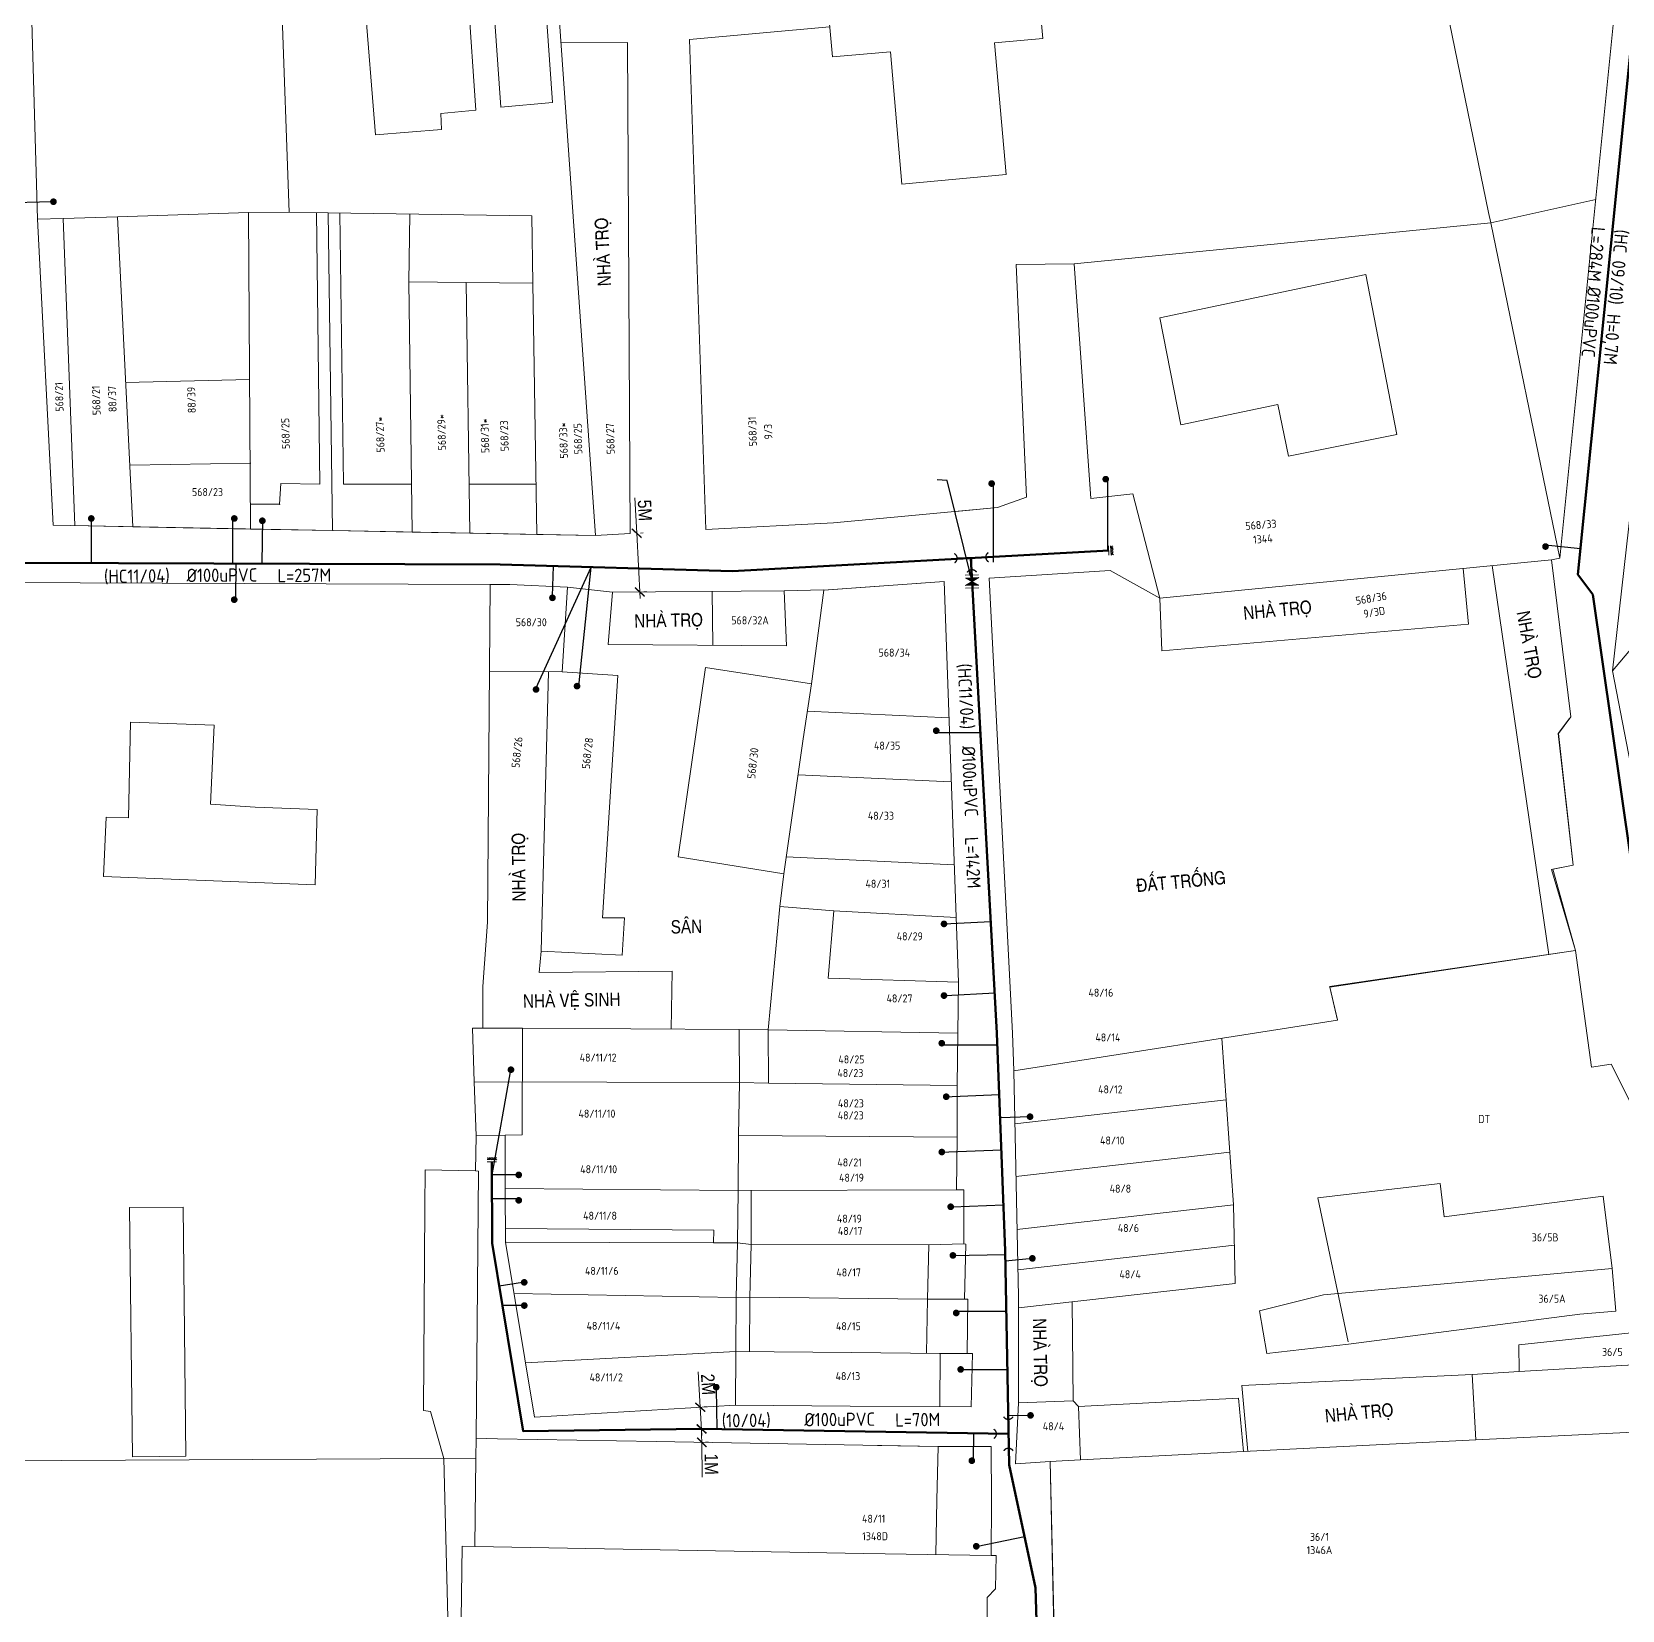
# Model space of a CAD drawing. Header units: inches. Extents: x 595615 to 1194060, y 1190840 to 2385448.
# Drawn here: x 596943.9 to 597063.1, y 1192824.3 to 1192942.6 of the extents above; entities that cross this region are included whole.
import ezdxf
from ezdxf.enums import TextEntityAlignment as Align

# ---------------------------------------------------------------- set-up
doc = ezdxf.new("R2010")
doc.units = ezdxf.units.IN
doc.header["$MEASUREMENT"] = 0
doc.layers.get('Defpoints').update_dxf_attribs({"color": 1})
for name, color, linetype, lineweight in [('Chitiet', 4, 'Continuous', 9), ('DN 100 uPVC', 4, 'Continuous', 50), ('DN 25 PE', 40, 'Continuous', 30), ('DOSAU', 2, 'Continuous', 20), ('DUONG CACH LE', 112, 'Continuous', 5), ('NAM-CDAI', 220, 'Continuous', 25), ('Nen_HTHANH-TP', 9, 'Continuous', 0), ('Nen_SN-HTHANH-TP_new', 7, 'Continuous', 0), ('Nen_SN_HTHANH_old', 9, 'Continuous', 0), ('Te', 4, 'Continuous', 15), ('TEXT PIPE', 3, 'Continuous', 25), ('Text_DiaDanh', 9, 'Continuous', 0), ('TLK 15', 220, 'Continuous', 20), ('VAN', 7, 'Continuous', 20)]:
    doc.layers.add(name, color=color, linetype=linetype, lineweight=lineweight)
doc.layers.add('ki hieu van', color=170, linetype='Continuous')
doc.styles.add('Dia Danh', font='VHELVCN_0.TTF', dxfattribs={"height": 1})
doc.styles.add('Sonha_QTB', font='isocp.shx', dxfattribs={"height": 0.6, "bigfont": 'bigfont.shx'})
doc.styles.add('text', font='isocp2.shx')
doc.styles.add('VNI-HC', font='VHELVCN_0.TTF')
doc.dimstyles.new('DUONG KICH THUOC', dxfattribs={"dimtxt": 1, "dimasz": 0.7, "dimexe": 0.5, "dimexo": 0.3, "dimgap": 0.2, "dimtad": 1, "dimzin": 0, "dimdsep": 46, "dimtxsty": 'VNI-HC', "dimblk": 'ARCHTICK', "dimcen": 0.09, "dimdle": 0.5, "dimclrd": 256, "dimclre": 256, "dimclrt": 256, "dimadec": 0, "dimazin": 0, "dimtfac": 1, "dimtofl": 0, "dimtmove": 0, "dimatfit": 3, "dimfxl": 1, "dimtolj": 1, "dimtzin": 0, "dimlwd": -1, "dimlwe": -1, "dimarcsym": 0})

# ---------------------------------------------------------------- blocks, each defined once
blk = doc.blocks.new('BIT')
at = {"layer": 'Chitiet', "ltscale": 100}
for p, q in [((0.35, 0), (-0.35, 0)), ((-0.3, -0.16), (-0.35, -0.21)), ((0.35, -0.16), (-0.35, -0.16)), ((-0.18, -0.16), (-0.34, -0.33)), ((-0.06, -0.16), (-0.22, -0.33)), ((0.07, -0.16), (-0.09, -0.33)), ((0.19, -0.16), (0.03, -0.33)), ((0.32, -0.16), (0.15, -0.33)), ((0.35, -0.25), (0.28, -0.33))]:
    blk.add_line(p, q, dxfattribs=at)
blk = doc.blocks.new('_ArchTick')
at = {"color": 0, "linetype": 'ByBlock', "const_width": 0.15}
blk.add_lwpolyline([(-0.5, -0.5), (0.5, 0.5)], dxfattribs=at)
blk = doc.blocks.new('*D53')
at = {"layer": 'Defpoints', "color": 0}
for p in [(596989.2, 1192905.01), (596989.2, 1192905.01), (596989.43, 1192900.61)]:
    blk.add_point(p, dxfattribs=at)
at = {"layer": 'DUONG CACH LE'}
for p, q in [((596989.2, 1192905.01), (596989.05, 1192907.66)), ((596989.46, 1192900.12), (596989.2, 1192905.01)), ((596989.49, 1192905.02), (596989.69, 1192905.03)), ((596989.73, 1192900.63), (596989.93, 1192900.64))]:
    blk.add_line(p, q, dxfattribs=at)
at = {"layer": 'DUONG CACH LE', "xscale": 0.7, "yscale": 0.7, "zscale": 0.7}
for p, rotation in [((596989.2, 1192905.01), 93.09100817994381), ((596989.43, 1192900.61), 273.0910081799438)]:
    blk.add_blockref('_ArchTick', p, dxfattribs=dict(at, rotation=rotation))
at = {"layer": 'DUONG CACH LE', "insert": (596989.81, 1192906.72), "char_height": 1, "attachment_point": 5, "rotation": 273.091, "style": 'VNI-HC'}
blk.add_mtext('\\A1;5M ', dxfattribs=at)
blk = doc.blocks.new('TE1')
at = {"layer": 'Chitiet', "ltscale": 100, "const_width": 0.1}
for points in [[(-0.35, 1.28, 0.571257), (0.35, 1.28)], [(1.1, 0.35, 0.571257), (1.1, -0.35)], [(0.35, -1.28, 0.571257), (-0.35, -1.28)]]:
    blk.add_lwpolyline(points, format="xyb", dxfattribs=at)
for points in [[(0, -1.08), (0, 1.08)], [(0.9, 0), (0, 0)]]:
    blk.add_lwpolyline(points, dxfattribs=at)
blk = doc.blocks.new('VAN')
at = {"layer": 'VAN'}
h = blk.add_hatch(color=256, dxfattribs=at)
h.paths.add_polyline_path([(0.21, -0.5), (0.49, 0), (0.21, 0.5)])
h.paths.add_polyline_path([(0.77, 0.5), (0.49, 0), (0.77, -0.5)])
at = {"layer": 'VAN', "ltscale": 100}
for p, q in [((0, 0.5), (0, -0.5)), ((0.77, -0.5), (0.21, 0.5)), ((0.21, -0.5), (0.77, 0.5)), ((0.21, 0.5), (0.21, -0.5)), ((0.77, 0.5), (0.77, -0.5)), ((0.98, 0.5), (0.98, -0.5))]:
    blk.add_line(p, q, dxfattribs=at)
blk = doc.blocks.new('TE+VAN')
at = {"layer": 'Chitiet', "ltscale": 100, "const_width": 0.1}
for points in [[(-0.35, 1.28, 0.571257), (0.35, 1.28)], [(1.1, 0.35, 0.571257), (1.1, -0.35)], [(0.35, -1.28, 0.571257), (-0.35, -1.28)]]:
    blk.add_lwpolyline(points, format="xyb", dxfattribs=at)
for points in [[(0, -1.08), (0, 1.08)], [(0.9, 0), (0, 0)]]:
    blk.add_lwpolyline(points, dxfattribs=at)
at = {"layer": 'VAN'}
blk.add_blockref('VAN', (1.3, 0), dxfattribs=at)
blk = doc.blocks.new('TLK 15')
at = {"layer": 'TLK 15', "linetype": 'Continuous', "const_width": 0.25}
blk.add_lwpolyline([(-0.125, 0, 1), (0.125, 0, 1)], format="xyb", close=True, dxfattribs=at)
blk = doc.blocks.new('*D129')
at = {"layer": 'Defpoints', "color": 0}
for p in [(596994.04, 1192837.87), (596994.06, 1192837.87), (596994.05, 1192836.87)]:
    blk.add_point(p, dxfattribs=at)
at = {"layer": 'DUONG CACH LE'}
for p, q in [((596994.06, 1192837.87), (596994.08, 1192836.37)), ((596994.34, 1192837.88), (596994.56, 1192837.88)), ((596994.08, 1192836.87), (596994.11, 1192834.26)), ((596994.35, 1192836.88), (596994.58, 1192836.88))]:
    blk.add_line(p, q, dxfattribs=at)
at = {"layer": 'DUONG CACH LE', "xscale": 0.7, "yscale": 0.7, "zscale": 0.7}
for p, rotation in [((596994.06, 1192837.87), 90.80073676604471), ((596994.08, 1192836.87), 270.8007367660447)]:
    blk.add_blockref('_ArchTick', p, dxfattribs=dict(at, rotation=rotation))
at = {"layer": 'DUONG CACH LE', "insert": (596994.8, 1192835.23), "char_height": 1, "attachment_point": 5, "rotation": 270.8007, "style": 'VNI-HC'}
blk.add_mtext('\\A1;1M', dxfattribs=at)
blk = doc.blocks.new('*D130')
at = {"layer": 'Defpoints', "color": 0}
for p in [(596993.96, 1192839.5), (596993.96, 1192839.5), (596994.06, 1192837.87)]:
    blk.add_point(p, dxfattribs=at)
at = {"layer": 'DUONG CACH LE'}
for p, q in [((596993.96, 1192839.5), (596993.8, 1192842.15)), ((596994.09, 1192837.37), (596993.96, 1192839.5)), ((596994.26, 1192839.52), (596994.46, 1192839.53)), ((596994.36, 1192837.89), (596994.56, 1192837.9))]:
    blk.add_line(p, q, dxfattribs=at)
at = {"layer": 'DUONG CACH LE', "xscale": 0.7, "yscale": 0.7, "zscale": 0.7}
for p, rotation in [((596993.96, 1192839.5), 93.46621283204925), ((596994.06, 1192837.87), 273.4662128320493)]:
    blk.add_blockref('_ArchTick', p, dxfattribs=dict(at, rotation=rotation))
at = {"layer": 'DUONG CACH LE', "insert": (596994.56, 1192841.21), "char_height": 1, "attachment_point": 5, "rotation": 273.4662, "style": 'VNI-HC'}
blk.add_mtext('\\A1;2M', dxfattribs=at)

msp = doc.modelspace()

# ---------------------------------------------------------------- linework, layer by layer
at = {"layer": 'DN 100 uPVC'}
for points in [[(597047.651, 1193041.363), (597052.794, 1193009.252), (597052.794, 1193009.252), (597066.195, 1192966.094), (597059.752, 1192901.911), (597060.854, 1192900.414), (597065.874, 1192865.615), (597070.25, 1192852.282), (597078.56, 1192810.016), (597085.641, 1192765.558), (597085.641, 1192765.558)], [(596771.049, 1192920.423), (596774.002, 1192919.941), (596795.61, 1192915.815), (596814.204, 1192912.265), (596818.688, 1192911.435), (596822.685, 1192910.877), (596853.399, 1192904.891), (596868.875, 1192903.828), (596906.618, 1192903.613), (596943.217, 1192902.804), (596978.974, 1192902.664), (596996.386, 1192902.165), (597024.579, 1192903.707), (597024.579, 1192903.707)], [(597021.498, 1192729.859), (597021.658, 1192744.814), (597021.158, 1192759.042), (597020.465, 1192779.616), (597020.208, 1192794.401), (597019.566, 1192810.216), (597019.082, 1192825.96), (597017.116, 1192835.175), (597016.823, 1192851.227), (597016.201, 1192867.544), (597014.254, 1192903.142)], [(597017.057, 1192837.507), (596994.062, 1192837.873), (596980.695, 1192837.693), (596978.365, 1192851.8), (596978.344, 1192857.891)]]:
    msp.add_lwpolyline(points, dxfattribs=at)
at = {"layer": 'DN 25 PE'}
for p, q in [((596945.352, 1192929.863), (596941.629, 1192929.749)), ((597015.929, 1192908.733), (597015.929, 1192902.846)), ((597024.479, 1192909.065), (597024.479, 1192903.702)), ((596948.314, 1192906.244), (596948.314, 1192902.784)), ((596958.908, 1192906.12), (596958.908, 1192902.742)), ((596961.139, 1192906.074), (596961.095, 1192902.734)), ((597057.318, 1192904.141), (597059.949, 1192903.876)), ((596959.158, 1192900.032), (596959.168, 1192902.741)), ((596981.653, 1192893.426), (596985.783, 1192902.469)), ((596982.885, 1192900.295), (596982.95, 1192902.55)), ((596984.85, 1192893.55), (596985.783, 1192902.469)), ((597011.649, 1192890.085), (597014.968, 1192890.085)), ((597012.232, 1192875.726), (597015.743, 1192875.918)), ((597012.357, 1192870.353), (597016.036, 1192870.554)), ((597012.066, 1192866.661), (597016.235, 1192866.661)), ((596979.774, 1192864.923), (596978.348, 1192856.912)), ((597012.275, 1192862.774), (597016.377, 1192862.93)), ((597018.681, 1192861.277), (597016.443, 1192861.192)), ((597011.943, 1192858.627), (597016.534, 1192858.802)), ((596980.23, 1192856.912), (596978.348, 1192856.912)), ((596980.355, 1192855.132), (596978.354, 1192855.125)), ((597012.859, 1192854.526), (597016.691, 1192854.672)), ((597012.775, 1192850.877), (597016.828, 1192850.951)), ((597018.855, 1192850.657), (597016.837, 1192850.453)), ((596980.645, 1192848.86), (596978.898, 1192848.571)), ((596980.645, 1192847.12), (596979.138, 1192847.12)), ((597013.149, 1192846.689), (597016.905, 1192846.689)), ((597013.606, 1192842.334), (597016.985, 1192842.334)), ((596995.158, 1192840.876), (596995.2, 1192837.889)), ((597018.593, 1192838.887), (597017.049, 1192838.858)), ((597014.443, 1192835.486), (597014.476, 1192837.548)), ((597014.778, 1192829.075), (597018.259, 1192829.817))]:
    msp.add_line(p, q, dxfattribs=at)
at = {"layer": 'Nen_HTHANH-TP', "linetype": 'Continuous'}
for p, q in [((596944.292, 1192928.546), (596942.658, 1192983.634)), ((596981.347, 1192973.046), (596984.432, 1192928.758)), ((596963.142, 1192929.071), (596961.597, 1192972.05)), ((597070.608, 1192968.193), (597062.34, 1192894.691)), ((597064.702, 1192966.243), (597058.403, 1192903.138)), ((597046.657, 1192960.208), (597053.042, 1192929.043)), ((597046.657, 1192960.208), (597053.042, 1192929.043)), ((596979.026, 1192936.944), (596977.721, 1192955.353)), ((596982.885, 1192937.287), (596981.581, 1192955.696)), ((597002.833, 1192952.213), (597003.863, 1192940.714)), ((596977.136, 1192936.732), (596976.154, 1192951.111)), ((596968.708, 1192946.255), (596969.617, 1192934.886)), ((597019.631, 1192942.107), (597019.167, 1192947.246)), ((597016.022, 1192941.774), (597019.631, 1192942.107)), ((597016.88, 1192931.904), (597016.022, 1192941.774)), ((597008.232, 1192941.107), (597003.863, 1192940.714)), ((597008.232, 1192941.107), (597009.08, 1192931.178)), ((596974.506, 1192936.47), (596977.136, 1192936.732)), ((596982.885, 1192937.287), (596979.026, 1192936.944)), ((596974.567, 1192935.27), (596974.506, 1192936.47)), ((596969.617, 1192934.886), (596974.567, 1192935.27)), ((597009.08, 1192931.178), (597016.88, 1192931.904)), ((597053.213, 1192928.274), (597061.087, 1192930.023)), ((596946.202, 1192928.607), (596944.292, 1192928.546)), ((596950.272, 1192928.741), (596946.202, 1192928.607)), ((596946.202, 1192928.607), (596947.081, 1192905.588)), ((596950.272, 1192928.741), (596960.092, 1192929.058)), ((596950.272, 1192928.741), (596951.441, 1192905.501)), ((596960.092, 1192929.058), (596963.142, 1192929.071)), ((596960.092, 1192929.058), (596960.251, 1192905.329)), ((596963.142, 1192929.071), (596966.072, 1192929.033)), ((596965.192, 1192929.043), (596965.448, 1192908.693)), ((596966.391, 1192905.214), (596966.072, 1192929.033)), ((596966.072, 1192929.033), (596981.332, 1192928.806)), ((596967.228, 1192908.684), (596966.952, 1192929.024)), ((596972.116, 1192923.858), (596972.192, 1192928.938)), ((596981.332, 1192928.806), (596981.406, 1192923.766)), ((596984.432, 1192928.758), (596986.102, 1192904.839)), ((597053.213, 1192928.274), (597053.042, 1192929.043)), ((597053.213, 1192928.274), (597021.985, 1192925.208)), ((597058.403, 1192903.138), (597053.213, 1192928.274)), ((597021.985, 1192925.198), (597017.635, 1192925.165)), ((597017.635, 1192925.165), (597021.985, 1192925.198)), ((597017.635, 1192925.165), (597018.419, 1192907.726)), ((597018.419, 1192907.726), (597017.635, 1192925.165)), ((597018.419, 1192907.726), (597017.635, 1192925.165)), ((597021.985, 1192925.208), (597023.249, 1192907.609)), ((597023.249, 1192907.609), (597021.985, 1192925.198)), ((597021.985, 1192925.198), (597023.249, 1192907.609)), ((596976.426, 1192923.812), (596972.116, 1192923.858)), ((596972.116, 1192923.858), (596972.371, 1192905.098)), ((596981.406, 1192923.766), (596976.426, 1192923.812)), ((596976.426, 1192923.812), (596976.701, 1192905.022)), ((596981.711, 1192904.926), (596981.406, 1192923.766)), ((597043.846, 1192924.396), (597028.408, 1192921.164)), ((597046.165, 1192912.418), (597043.846, 1192924.396)), ((597028.408, 1192921.164), (597029.995, 1192913.135)), ((596960.172, 1192916.529), (596950.892, 1192916.301)), ((597029.995, 1192913.135), (597037.254, 1192914.651)), ((597037.254, 1192914.651), (597038.057, 1192910.791)), ((597038.057, 1192910.791), (597046.165, 1192912.418)), ((596951.207, 1192910.111), (596960.277, 1192910.269)), ((596962.528, 1192908.73), (596962.43, 1192907.19)), ((596965.448, 1192908.693), (596962.528, 1192908.73)), ((596972.328, 1192908.678), (596967.228, 1192908.684)), ((596976.648, 1192908.682), (596981.648, 1192908.686)), ((596960.24, 1192907.199), (596962.43, 1192907.19)), ((597003.961, 1192905.804), (597016.23, 1192906.934)), ((597003.961, 1192905.804), (597016.23, 1192906.934)), ((597016.23, 1192906.934), (597013.12, 1192906.641)), ((597018.419, 1192907.726), (597016.23, 1192906.934)), ((597016.23, 1192906.934), (597018.419, 1192907.726)), ((597016.23, 1192906.934), (597018.419, 1192907.726)), ((597023.249, 1192907.609), (597026.379, 1192907.962)), ((597023.249, 1192907.609), (597026.379, 1192907.962)), ((597023.249, 1192907.609), (597026.379, 1192907.962)), ((597026.379, 1192907.962), (597028.405, 1192900.154)), ((597026.379, 1192907.962), (597028.405, 1192900.154)), ((597026.379, 1192907.962), (597028.405, 1192900.154)), ((596994.392, 1192905.287), (597003.961, 1192905.804)), ((596994.392, 1192905.287), (597003.961, 1192905.804)), ((596945.456, 1192905.611), (596986.102, 1192904.839)), ((596947.081, 1192905.588), (596951.441, 1192905.501)), ((596960.251, 1192905.329), (596951.441, 1192905.501)), ((596966.391, 1192905.214), (596960.251, 1192905.329)), ((596966.391, 1192905.214), (596972.371, 1192905.098)), ((596972.371, 1192905.098), (596976.701, 1192905.022)), ((596976.701, 1192905.022), (596981.711, 1192904.926)), ((596981.711, 1192904.926), (596986.102, 1192904.839)), ((596986.102, 1192904.839), (596988.696, 1192904.98)), ((596986.102, 1192904.839), (596988.696, 1192904.98)), ((597024.684, 1192902.211), (597015.614, 1192901.643)), ((597015.614, 1192901.643), (597024.684, 1192902.211)), ((597015.614, 1192901.643), (597024.684, 1192902.211)), ((597028.405, 1192900.154), (597024.684, 1192902.211)), ((597024.684, 1192902.211), (597028.405, 1192900.154)), ((597024.684, 1192902.211), (597028.405, 1192900.154)), ((597028.405, 1192900.154), (597057.773, 1192903.027)), ((597028.405, 1192900.154), (597057.773, 1192903.027)), ((597057.773, 1192903.027), (597058.403, 1192903.138)), ((597057.773, 1192903.027), (597058.403, 1192903.138)), ((597059.223, 1192891.258), (597057.773, 1192903.027)), ((597057.773, 1192903.027), (597059.223, 1192891.258)), ((596936.754, 1192901.33), (596978.205, 1192901.163)), ((596936.754, 1192901.33), (596978.205, 1192901.163)), ((596978.205, 1192901.163), (596978.015, 1192875.853)), ((596978.205, 1192901.163), (596979.695, 1192901.164)), ((596978.205, 1192901.163), (596979.695, 1192901.164)), ((596979.695, 1192901.164), (596984.015, 1192900.958)), ((596979.695, 1192901.164), (596984.015, 1192900.958)), ((596984.015, 1192900.958), (596983.62, 1192894.617)), ((596984.015, 1192900.958), (596987.375, 1192900.6)), ((596984.015, 1192900.958), (596987.375, 1192900.6)), ((597003.205, 1192900.753), (597012.232, 1192901.401)), ((597003.235, 1192900.753), (597012.232, 1192901.4)), ((597015.614, 1192901.643), (597017.372, 1192867.545)), ((596987.068, 1192896.67), (596987.375, 1192900.6)), ((596987.375, 1192900.6), (597000.245, 1192900.691)), ((596987.375, 1192900.6), (597000.245, 1192900.691)), ((597000.245, 1192900.691), (597003.235, 1192900.773)), ((597000.245, 1192900.691), (597003.235, 1192900.773)), ((597000.438, 1192896.571), (597000.245, 1192900.691)), ((597003.235, 1192900.753), (597002.291, 1192893.733)), ((597003.205, 1192900.753), (597003.235, 1192900.753)), ((597003.235, 1192900.773), (597003.235, 1192900.753)), ((597062.34, 1192894.691), (597065.856, 1192898.864)), ((596987.068, 1192896.67), (597000.438, 1192896.571)), ((596983.62, 1192894.617), (596987.79, 1192894.341)), ((596987.79, 1192894.341), (596986.625, 1192876.19)), ((596994.35, 1192894.956), (596992.301, 1192880.744)), ((596994.35, 1192894.956), (597002.291, 1192893.733)), ((597062.34, 1192894.691), (597064.579, 1192883.073)), ((597002.291, 1192893.733), (597001.674, 1192889.602)), ((596951.253, 1192890.841), (596951.099, 1192883.671)), ((596957.533, 1192890.626), (596951.253, 1192890.841)), ((596957.533, 1192890.626), (596957.258, 1192884.706)), ((597059.093, 1192891.088), (597058.274, 1192890.008)), ((597058.284, 1192889.998), (597059.223, 1192891.258)), ((597058.284, 1192889.998), (597059.093, 1192891.088)), ((597001.674, 1192889.602), (597000.232, 1192879.491)), ((597058.274, 1192890.008), (597059.402, 1192880.119)), ((597059.402, 1192880.119), (597058.284, 1192889.998)), ((596957.258, 1192884.706), (596960.588, 1192884.489)), ((596960.588, 1192884.489), (596965.258, 1192884.293)), ((596965.258, 1192884.293), (596965.103, 1192878.663)), ((596949.419, 1192883.73), (596949.222, 1192879.28)), ((596951.099, 1192883.671), (596949.419, 1192883.73)), ((596992.301, 1192880.744), (597000.232, 1192879.491)), ((597000.232, 1192879.491), (596999.934, 1192877.041)), ((597059.402, 1192880.119), (597057.762, 1192879.817)), ((597057.872, 1192879.837), (597057.762, 1192879.817)), ((597057.762, 1192879.817), (597059.567, 1192873.729)), ((597059.402, 1192880.119), (597057.872, 1192879.837)), ((597057.872, 1192879.837), (597059.567, 1192873.729)), ((596965.103, 1192878.663), (596949.222, 1192879.28)), ((596986.625, 1192876.19), (596988.275, 1192876.191)), ((596988.275, 1192876.191), (596988.117, 1192873.381)), ((596999.934, 1192877.041), (596999.061, 1192867.8)), ((596999.934, 1192877.041), (597003.964, 1192876.704)), ((597003.964, 1192876.704), (597003.548, 1192871.654)), ((596977.659, 1192871.043), (596978.015, 1192875.853)), ((596982.047, 1192873.676), (596981.878, 1192872.086)), ((596988.117, 1192873.381), (596982.047, 1192873.676)), ((597059.567, 1192873.729), (597041.139, 1192871.034)), ((597059.567, 1192873.729), (597041.149, 1192870.994)), ((597059.567, 1192873.729), (597060.764, 1192865)), ((596981.878, 1192872.086), (596991.858, 1192872.174)), ((596991.858, 1192872.174), (596991.791, 1192867.844)), ((597013.319, 1192871.371), (597003.548, 1192871.654)), ((597013.262, 1192867.541), (597013.319, 1192871.371)), ((596977.661, 1192867.923), (596977.659, 1192871.043)), ((597041.149, 1192870.994), (597041.731, 1192868.524)), ((597041.149, 1192870.994), (597041.731, 1192868.544)), ((597041.149, 1192870.994), (597041.731, 1192868.524)), ((596977.661, 1192867.923), (596976.901, 1192867.922)), ((596976.901, 1192867.922), (596977.025, 1192863.902)), ((596980.641, 1192867.925), (596977.661, 1192867.923)), ((596980.641, 1192867.925), (596980.618, 1192859.925)), ((596996.871, 1192867.818), (596980.641, 1192867.925)), ((596999.061, 1192867.8), (596996.871, 1192867.818)), ((596996.871, 1192867.818), (596996.905, 1192863.838)), ((596999.061, 1192867.8), (597013.262, 1192867.541)), ((596999.085, 1192863.79), (596999.061, 1192867.8)), ((597041.731, 1192868.524), (597017.454, 1192864.715)), ((597017.454, 1192864.715), (597041.731, 1192868.524)), ((597013.262, 1192867.541), (597013.225, 1192863.611)), ((597013.262, 1192867.541), (597013.262, 1192867.541)), ((597017.454, 1192864.715), (597017.372, 1192867.545)), ((597017.454, 1192864.715), (597017.372, 1192867.545)), ((597033.938, 1192854.671), (597033.056, 1192867.163)), ((597062.234, 1192865.221), (597060.764, 1192865)), ((597062.234, 1192865.221), (597065.899, 1192857.934)), ((597017.808, 1192847.805), (597017.454, 1192864.715)), ((597017.808, 1192847.805), (597017.454, 1192864.715)), ((596977.025, 1192863.902), (596996.905, 1192863.838)), ((596977.168, 1192859.842), (596977.025, 1192863.902)), ((596996.818, 1192859.858), (596996.905, 1192863.838)), ((596996.905, 1192863.838), (596999.085, 1192863.79)), ((597013.225, 1192863.611), (596999.085, 1192863.79)), ((597013.225, 1192863.611), (597013.208, 1192859.731)), ((597017.537, 1192860.752), (597033.382, 1192862.553)), ((596977.168, 1192859.842), (596977.12, 1192857.222)), ((596979.338, 1192859.894), (596977.168, 1192859.842)), ((596980.618, 1192859.925), (596979.338, 1192859.894)), ((596979.338, 1192859.894), (596979.351, 1192855.894)), ((596996.791, 1192855.748), (596996.818, 1192859.828)), ((596996.818, 1192859.828), (596996.818, 1192859.858)), ((596996.838, 1192859.858), (596996.818, 1192859.858)), ((596996.838, 1192859.858), (597013.208, 1192859.731)), ((597013.208, 1192859.731), (597013.181, 1192855.791)), ((597017.62, 1192856.789), (597033.66, 1192858.612)), ((596973.33, 1192857.289), (596973.322, 1192854.499)), ((596977.12, 1192857.222), (596973.33, 1192857.289)), ((596977.12, 1192857.222), (596977.33, 1192857.192)), ((596977.33, 1192857.192), (596977.156, 1192837.192)), ((596996.791, 1192855.748), (596979.351, 1192855.894)), ((596979.364, 1192851.884), (596979.351, 1192855.894)), ((596996.764, 1192851.818), (596996.791, 1192855.748)), ((597013.181, 1192855.791), (596996.791, 1192855.748)), ((596997.774, 1192851.699), (596997.771, 1192855.759)), ((597013.181, 1192855.791), (597013.721, 1192855.792)), ((597013.721, 1192855.792), (597013.724, 1192851.752)), ((597049.421, 1192856.281), (597040.262, 1192855.183)), ((597049.723, 1192853.761), (597049.421, 1192856.281)), ((596955.202, 1192854.505), (596951.182, 1192854.461)), ((596951.182, 1192854.461), (596951.397, 1192835.781)), ((596955.202, 1192854.505), (596955.407, 1192835.835)), ((596973.322, 1192854.499), (596973.214, 1192839.249)), ((597017.703, 1192852.826), (597033.938, 1192854.671)), ((597033.938, 1192854.671), (597034.045, 1192848.783)), ((597040.262, 1192855.183), (597042.52, 1192844.395)), ((597061.642, 1192855.31), (597049.723, 1192853.761)), ((597061.642, 1192855.31), (597062.316, 1192849.901)), ((596994.974, 1192852.777), (596979.353, 1192852.894)), ((596994.964, 1192851.827), (596994.974, 1192852.777)), ((596994.964, 1192851.827), (596979.364, 1192851.884)), ((596979.364, 1192851.884), (596981.535, 1192838.746)), ((596996.764, 1192851.818), (596994.964, 1192851.827)), ((596996.648, 1192847.728), (596996.764, 1192851.818)), ((596997.774, 1192851.699), (596996.764, 1192851.818)), ((596997.688, 1192847.739), (596997.774, 1192851.699)), ((597011.084, 1192851.68), (596997.774, 1192851.699)), ((597010.988, 1192847.59), (597011.084, 1192851.68)), ((597013.724, 1192851.752), (597011.084, 1192851.68)), ((597013.724, 1192851.752), (597013.874, 1192851.732)), ((597013.874, 1192851.732), (597013.758, 1192847.602)), ((597017.766, 1192849.809), (597034.002, 1192851.655)), ((597062.316, 1192849.901), (597040.687, 1192847.933)), ((597062.588, 1192846.691), (597062.316, 1192849.901)), ((597017.809, 1192846.938), (597034.045, 1192848.783)), ((596996.641, 1192843.668), (596996.648, 1192847.728)), ((596997.688, 1192847.739), (596996.648, 1192847.728)), ((596997.688, 1192847.739), (596997.651, 1192843.659)), ((597010.988, 1192847.59), (596997.688, 1192847.739)), ((597010.911, 1192843.539), (597010.988, 1192847.59)), ((597013.758, 1192847.602), (597010.988, 1192847.59)), ((597013.758, 1192847.602), (597014.018, 1192847.602)), ((597014.018, 1192847.602), (597013.971, 1192843.532)), ((597017.808, 1192847.805), (597017.824, 1192839.825)), ((597017.824, 1192839.825), (597017.808, 1192847.805)), ((597021.841, 1192847.396), (597021.904, 1192839.988)), ((597035.888, 1192846.73), (597040.687, 1192847.933)), ((597036.441, 1192843.53), (597035.888, 1192846.73)), ((597042.54, 1192844.225), (597059.889, 1192846.469)), ((597059.889, 1192846.469), (597062.588, 1192846.691)), ((597055.311, 1192844.185), (597068.809, 1192845.616)), ((597042.54, 1192844.225), (597036.441, 1192843.53)), ((597055.332, 1192842.165), (597055.311, 1192844.185)), ((596996.594, 1192839.658), (596996.641, 1192843.668)), ((597005.271, 1192843.605), (596996.641, 1192843.668)), ((597011.941, 1192843.52), (597005.271, 1192843.605)), ((597011.941, 1192843.52), (597011.914, 1192839.55)), ((597013.971, 1192843.532), (597011.941, 1192843.52)), ((597013.971, 1192843.532), (597014.371, 1192843.532)), ((597014.371, 1192843.532), (597014.274, 1192839.532)), ((597055.332, 1192842.165), (597064.772, 1192842.723)), ((597034.553, 1192841.139), (597051.832, 1192841.952)), ((597051.823, 1192841.952), (597052.106, 1192837.043)), ((597051.832, 1192841.952), (597055.332, 1192842.165)), ((597034.314, 1192840.178), (597022.324, 1192839.549)), ((597034.314, 1192840.178), (597034.687, 1192836.169)), ((597034.553, 1192841.139), (597034.997, 1192836.179)), ((596973.214, 1192839.249), (596973.745, 1192839.179)), ((596973.745, 1192839.179), (596974.747, 1192835.65)), ((596996.594, 1192839.658), (596981.535, 1192838.746)), ((597005.204, 1192839.585), (596996.594, 1192839.658)), ((597014.274, 1192839.532), (597005.204, 1192839.585)), ((597017.588, 1192835.265), (597017.824, 1192839.825)), ((597017.588, 1192835.265), (597017.824, 1192839.825)), ((597017.824, 1192839.825), (597021.904, 1192839.988)), ((597022.324, 1192839.549), (597021.904, 1192839.988)), ((597022.324, 1192839.549), (597022.457, 1192835.549)), ((596977.156, 1192837.192), (596977.147, 1192835.672)), ((596978.756, 1192837.124), (596977.156, 1192837.192)), ((596978.756, 1192837.124), (596990.646, 1192836.933)), ((596990.646, 1192836.933), (597011.797, 1192836.56)), ((597007.237, 1192836.636), (597011.797, 1192836.56)), ((597034.687, 1192836.169), (597052.106, 1192837.043)), ((597052.106, 1192837.043), (597064.936, 1192837.683)), ((596919.868, 1192835.356), (596974.747, 1192835.65)), ((596951.397, 1192835.781), (596955.407, 1192835.835)), ((596974.747, 1192835.65), (596977.147, 1192835.672)), ((596974.747, 1192835.65), (596976.795, 1192751.842)), ((596977.063, 1192829.062), (596977.147, 1192835.672)), ((597011.797, 1192836.56), (597011.69, 1192832.52)), ((597011.797, 1192836.56), (597015.777, 1192836.563)), ((597011.797, 1192836.56), (597015.777, 1192836.563)), ((597015.777, 1192836.563), (597015.79, 1192832.433)), ((597015.777, 1192836.563), (597015.79, 1192832.433)), ((597020.198, 1192835.427), (597017.588, 1192835.265)), ((597020.198, 1192835.427), (597017.588, 1192835.265)), ((597022.457, 1192835.549), (597020.198, 1192835.427)), ((597020.663, 1192815.747), (597020.198, 1192835.427)), ((597020.842, 1192805.417), (597020.198, 1192835.427)), ((597022.457, 1192835.549), (597034.687, 1192836.169)), ((597011.69, 1192832.52), (597011.623, 1192828.45)), ((597015.79, 1192832.433), (597015.763, 1192828.373)), ((597015.79, 1192832.433), (597015.763, 1192828.373)), ((596976.123, 1192829.081), (596975.98, 1192820.021)), ((596977.063, 1192829.062), (596976.123, 1192829.081)), ((597006.233, 1192828.546), (596977.063, 1192829.062)), ((597015.763, 1192828.373), (597006.233, 1192828.546)), ((597015.763, 1192828.373), (597016.153, 1192828.374)), ((597015.763, 1192828.373), (597016.153, 1192828.374)), ((597016.153, 1192828.374), (597016.095, 1192825.884)), ((597016.153, 1192828.374), (597016.095, 1192825.884)), ((597016.095, 1192825.884), (597015.476, 1192825.243)), ((597016.095, 1192825.884), (597015.476, 1192825.243)), ((597015.476, 1192825.243), (597015.458, 1192822.493)), ((597015.476, 1192825.243), (597015.458, 1192822.493))]:
    msp.add_line(p, q, dxfattribs=at)
for points in [[(596994.392, 1192905.287), (596993.144, 1192942.033), (597003.66, 1192942.974)], [(596983.526, 1192941.764), (596988.499, 1192941.787), (596988.696, 1192904.98)], [(596944.292, 1192928.546), (596945.456, 1192905.611)], [(597028.405, 1192900.154), (597028.567, 1192896.187), (597051.543, 1192898.202), (597051.134, 1192902.378)], [(597053.315, 1192902.591), (597057.578, 1192873.438)], [(596994.893, 1192896.612), (596994.864, 1192900.653)], [(596983.62, 1192894.617), (596978.156, 1192894.658)], [(596982.587, 1192894.625), (596982.047, 1192873.676)], [(597001.982, 1192891.667), (597012.602, 1192891.17)], [(597001.29, 1192886.912), (597012.775, 1192886.386)], [(597000.413, 1192880.757), (597013, 1192880.163)], [(597003.964, 1192876.704), (597013.143, 1192876.218)]]:
    msp.add_lwpolyline(points, dxfattribs=at)
at = {"layer": 'Nen_HTHANH-TP'}
for points in [[(597013.319, 1192871.371), (597012.232, 1192901.401)], [(596980.001, 1192848.033), (596996.648, 1192847.728)], [(596996.618, 1192843.668), (596980.859, 1192842.835)]]:
    msp.add_lwpolyline(points, dxfattribs=at)
at = {"layer": 'Nen_HTHANH-TP', "linetype": 'Continuous'}
for p in [(596962.43, 1192907.19), (596979.364, 1192851.884), (597011.941, 1192843.52)]:
    msp.add_point(p, dxfattribs=at)

# ---------------------------------------------------------------- block references
at = {"layer": 'Chitiet'}
for name, p, rotation in [('TE+VAN', (597014.29, 1192903.179), 271.6135947700448), ('BIT', (597024.579, 1192903.707), 93.34460078182092), ('BIT', (596978.346, 1192857.892), 178.2010397232985)]:
    msp.add_blockref(name, p, dxfattribs=dict(at, rotation=rotation))
at = {"layer": 'Te', "rotation": 180.1570099962141}
msp.add_blockref('TE1', (597017.057, 1192837.507), dxfattribs=at)
at = {"layer": 'TLK 15'}
for p in [(596945.477, 1192929.863), (597024.354, 1192909.065), (597015.804, 1192908.733), (596948.314, 1192906.119), (596959.033, 1192906.12), (596961.139, 1192905.949), (597057.318, 1192904.016), (596959.033, 1192900.032), (596982.885, 1192900.17), (596984.725, 1192893.55), (596981.653, 1192893.301), (597011.649, 1192890.21), (597012.232, 1192875.726), (597012.232, 1192870.353), (597012.066, 1192866.786), (596979.774, 1192864.798), (597012.4, 1192862.774), (597018.681, 1192861.277), (597012.068, 1192858.627), (596980.355, 1192856.912), (596980.355, 1192855.007), (597012.734, 1192854.526), (597012.9, 1192850.877), (597018.855, 1192850.657), (596980.77, 1192848.86), (596980.77, 1192847.12), (597013.149, 1192846.564), (597013.481, 1192842.334), (596995.158, 1192841.001), (597018.718, 1192838.887), (597014.318, 1192835.486), (597014.653, 1192829.075)]:
    msp.add_blockref('TLK 15', p, dxfattribs=at)
at = {"layer": 'TLK 15', "rotation": 359.9999999934133}
for p in [(597024.354, 1192909.065), (597015.804, 1192908.733), (596948.314, 1192906.119), (596959.033, 1192906.12), (596961.139, 1192905.949), (597057.318, 1192904.016), (596959.033, 1192900.032), (596982.885, 1192900.17), (596984.725, 1192893.55), (596981.653, 1192893.301), (597011.649, 1192890.21), (597012.232, 1192870.353), (597012.066, 1192866.786), (596979.774, 1192864.798), (597012.4, 1192862.774), (597018.681, 1192861.277), (597012.068, 1192858.627), (596980.355, 1192856.912), (596980.355, 1192855.007), (597012.734, 1192854.526), (597012.9, 1192850.877), (596980.77, 1192848.86), (596980.77, 1192847.12), (597013.149, 1192846.564), (597013.481, 1192842.334), (596995.158, 1192841.001), (597018.718, 1192838.887), (597014.318, 1192835.486), (597014.653, 1192829.075)]:
    msp.add_blockref('TLK 15', p, dxfattribs=at)

# ---------------------------------------------------------------- texts
at = {"layer": 'DOSAU', "style": 'text'}
msp.add_text('H=0,7M', height=1, rotation=265.72813, dxfattribs=at).set_placement((597061.951, 1192921.485))
at = {"layer": 'NAM-CDAI', "style": 'text'}
for s, rotation, p in [('L=284M', 265.0864, (597060.791, 1192928.009)), ('(HC 09/10)', 265.0864, (597062.538, 1192927.82)), ('(HC11/04)', 0.82392, (596949.274, 1192901.267)), ('L=257M', 0.82392, (596962.277, 1192901.326)), ('(HC11/04)', 272.99531, (597013.24, 1192895.222)), ('L=142M', 272.99531, (597013.792, 1192882.23)), ('(10/04)', 0.82392, (596995.578, 1192837.981)), ('L=70M', 0.82392, (597008.581, 1192838.04))]:
    msp.add_text(s, height=1, rotation=rotation, dxfattribs=at).set_placement(p)
at = {"layer": 'Nen_SN-HTHANH-TP_new', "style": 'Sonha_QTB'}
for s, rotation, p in [('568/21', 91.57795, (596945.911, 1192915.232)), ('568/21', 91.57795, (596948.686, 1192914.971)), ('568/25', 91.57795, (596962.877, 1192912.49)), ('568/27*', 91.57795, (596969.967, 1192912.401)), ('568/29*', 91.57795, (596974.575, 1192912.578)), ('568/31*', 91.57795, (596977.82, 1192912.316)), ('568/33*', 91.57795, (596983.708, 1192911.962)), ('568/31', 91.57795, (596997.881, 1192912.644)), ('568/23', 0.04623, (596957.026, 1192908.097)), ('568/33', 4.93507, (597035.989, 1192905.643)), ('568/36', 9.84706, (597044.251, 1192900.135)), ('568/30', 0.04623, (596981.294, 1192898.342)), ('568/32A', 0.04623, (596997.693, 1192898.482)), ('568/34', 0.04623, (597008.509, 1192896.064)), ('568/26', 83.70022, (596980.232, 1192888.59)), ('568/28', 83.70022, (596985.506, 1192888.521)), ('48/35', 0.04623, (597007.968, 1192889.088)), ('568/30', 83.70022, (596997.903, 1192887.769)), ('48/33', 0.04623, (597007.504, 1192883.836)), ('48/31', 0.04623, (597007.272, 1192878.739)), ('48/29', 0.04623, (597009.668, 1192874.8)), ('48/27', 0.04623, (597008.898, 1192870.144)), ('48/16', 0.04623, (597023.993, 1192870.575)), ('48/14', 0.04623, (597024.517, 1192867.216)), ('48/11/12', 0.04623, (596986.306, 1192865.708)), ('48/25', 0.04623, (597005.291, 1192865.571)), ('48/12', 0.04623, (597024.706, 1192863.323)), ('48/11/10', 0.04623, (596986.22, 1192861.506)), ('48/23', 0.04623, (597005.254, 1192862.279)), ('DT', 0.04623, (597052.722, 1192861.106)), ('48/10', 0.04623, (597024.848, 1192859.494)), ('48/21', 0.04623, (597005.153, 1192857.849)), ('48/11/10', 0.04623, (596986.348, 1192857.339)), ('48/8', 0.04623, (597025.451, 1192855.883)), ('48/11/8', 0.04623, (596986.454, 1192853.855)), ('48/19', 0.04623, (597005.139, 1192853.633)), ('48/6', 0.04623, (597026.053, 1192852.934)), ('36/5B', 0.04623, (597057.296, 1192852.232)), ('48/11/6', 0.04623, (596986.58, 1192849.721)), ('48/17', 0.04623, (597005.083, 1192849.603)), ('48/4', 0.04623, (597026.183, 1192849.467)), ('36/5A', 0.04623, (597057.805, 1192847.632)), ('48/11/4', 0.04623, (596986.706, 1192845.599)), ('48/15', 0.04623, (597005.062, 1192845.573)), ('36/5', 0.04623, (597062.33, 1192843.643)), ('48/11/2', 0.04623, (596986.912, 1192841.735)), ('48/13', 0.04623, (597005.03, 1192841.832)), ('48/4', 0.04623, (597020.438, 1192838.074)), ('48/11', 0.04623, (597006.958, 1192831.14)), ('36/1', 0.04623, (597040.376, 1192829.781))]:
    msp.add_text(s, height=0.6, rotation=rotation, dxfattribs=at).set_placement(p, align=Align.MIDDLE)
at = {"layer": 'Nen_SN_HTHANH_old', "style": 'Sonha_QTB'}
for s, rotation, p in [('88/37', 91.57795, (596949.891, 1192915.075)), ('88/39', 91.57795, (596955.828, 1192915.002)), ('568/23', 91.57795, (596979.277, 1192912.316)), ('568/25', 91.57795, (596984.795, 1192912.095)), ('568/27', 91.57795, (596987.224, 1192912.095)), ('9/3', 91.57795, (596999.056, 1192912.625)), ('1344', 4.93507, (597036.131, 1192904.584)), ('9/3D', 9.84706, (597044.482, 1192899.093)), ('48/23', 0.04623, (597005.211, 1192864.553)), ('48/23', 0.04623, (597005.238, 1192861.38)), ('48/19', 0.04623, (597005.299, 1192856.703)), ('48/17', 0.04623, (597005.2, 1192852.712)), ('1348D', 0.04623, (597007.068, 1192829.828)), ('1346A', 0.04623, (597040.376, 1192828.786))]:
    msp.add_text(s, height=0.6, rotation=rotation, dxfattribs=at).set_placement(p, align=Align.MIDDLE)
at = {"layer": 'TEXT PIPE', "style": 'text'}
for rotation, p in [(264.75128, (597060.491, 1192923.528)), (0.4888, (596955.462, 1192901.347)), (272.66019, (597013.554, 1192889.041)), (0.4888, (597001.767, 1192838.06))]:
    msp.add_text('%%c100uPVC', height=1, rotation=rotation, dxfattribs=at).set_placement(p)
at = {"layer": 'Text_DiaDanh', "linetype": 'Continuous', "style": 'Dia Danh'}
for s, rotation, p in [('NHAØ TROÏ', 92.86811, (596986.653, 1192926.095)), ('NHAØ TROÏ', 5.35058, (597037.225, 1192899.272)), ('NHAØ TROÏ', 1.16957, (596991.587, 1192898.492)), ('NHAØ TROÏ', 280.47265, (597056.106, 1192896.657)), ('NHAØ TROÏ', 90.57565, (596980.342, 1192879.981)), ('ÑAÁT TROÁNG', 5.35058, (597029.978, 1192879.124)), ('SAÂN', 1.16957, (596992.92, 1192875.654)), ('NHAØ VEÄ SINH', 1.16957, (596984.327, 1192870.017)), ('NHAØ TROÏ', 271.26116, (597019.454, 1192843.597)), ('NHAØ TROÏ', 5.35058, (597043.347, 1192839.095))]:
    msp.add_text(s, height=1, rotation=rotation, dxfattribs=at).set_placement(p, align=Align.MIDDLE)

# ---------------------------------------------------------------- dimensions: what is measured, and where the dimension line sits
at = {"layer": 'DUONG CACH LE'}
for base, p1, p2, angle, text, picture, middle in [((596989.195, 1192905.007), (596989.432, 1192900.615), (596989.195, 1192905.007), 93.09101, '5M ', '*D53', (596989.105, 1192906.681)), ((596994.062, 1192837.873), (596994.054, 1192836.873), (596994.041, 1192837.873), 90.80074, '1M', '*D129', (596994.099, 1192835.217))]:
    dim = msp.add_linear_dim(base=base, p1=p1, p2=p2, angle=angle, text=text, dimstyle='DUONG KICH THUOC', override={"dimpost": 'M'}, dxfattribs=at)
    dim.commit()
    dim.dimension.update_dxf_attribs({"geometry": picture, "text_midpoint": middle, "dimtype": 161})
dim = msp.add_aligned_dim(p1=(596994.062, 1192837.873), p2=(596993.964, 1192839.499), distance=0, text='2M', dimstyle='DUONG KICH THUOC', override={"dimpost": 'M'}, dxfattribs=at)
dim.commit()
dim.dimension.update_dxf_attribs({"geometry": '*D130', "text_midpoint": (596994.561, 1192841.214)})

# ---------------------------------------------------------------- leaders
at = {"layer": 'ki hieu van'}
msp.add_leader([(597014.35, 1192901.39), (597012.48, 1192908.967), (597011.725, 1192909.01)], dimstyle='DUONG KICH THUOC', override={"dimgap": 0.2, "dimtad": 0}, dxfattribs=at)

doc.saveas('drawing.dxf')
